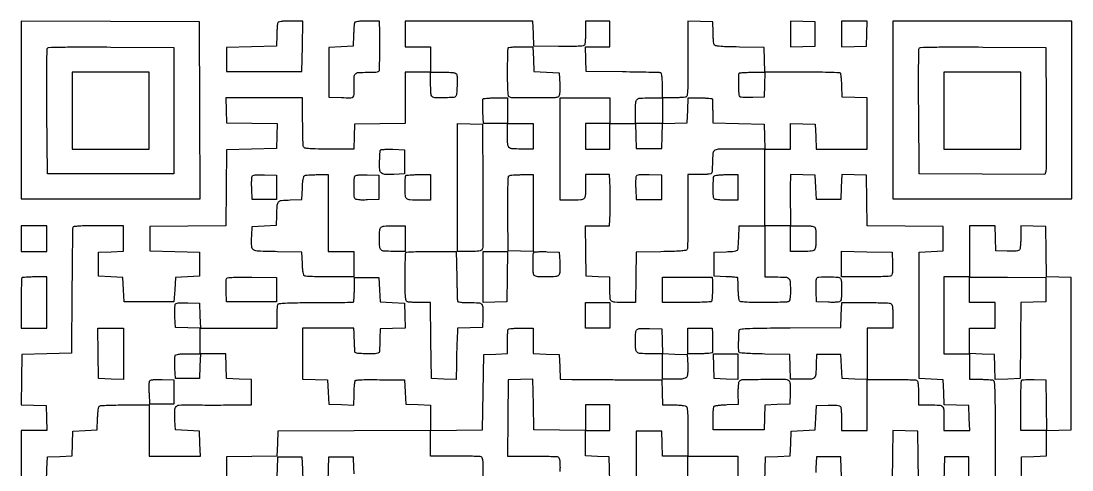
# Model space of a CAD drawing. Extents: x 156 to 936, y 100 to 969.
# Drawn here: x 156 to 936, y 636 to 969 of the extents above; entities that cross this region are included whole.
import ezdxf

# ---------------------------------------------------------------- set-up
doc = ezdxf.new("R2010")
doc.units = 0

msp = doc.modelspace()

# ---------------------------------------------------------------- linework, layer by layer
for points in [[(707.924948, 627), (708.212474, 636.25), (708.5, 645.5), (717.712964, 645.787036), (726.925929, 646.074071), (727.212964, 655.287036), (727.5, 664.5), (736.5, 665), (745.5, 665.5), (746, 674.5), (746.5, 683.5), (754.914347, 683.793098, -0.008519), (758.914541, 683.864234, -0.027159), (761.5815, 683.721251, -0.039341), (763.340297, 683.389362, -0.187221), (764.149034, 682.793098, -0.110402), (764.472467, 681.894283, -0.00954), (764.732898, 679.45641, -0.012203), (764.918959, 676.504112, -0.00917), (764.984687, 673.25), (765, 665), (774.5, 665), (784, 665), (784, 683.977964), (784, 702.955928), (801.497874, 702.947395, -0.003064), (808.311608, 702.902314, -0.004508), (814.296996, 702.772046, -0.002182), (819.374959, 702.593527, -0.081908), (820.497874, 702.362442, -0.203965), (821.245327, 701.639372, -0.060636), (821.691568, 700.078375, -0.032316), (821.935974, 697.449675, -0.007025), (822, 692.893011), (822, 684), (830.893011, 684, -0.014768), (837.650479, 683.800362, -0.195511), (839.85745, 682.747254, -0.175208), (840.829247, 680.400012, -0.01141), (841, 672.918213), (841, 665), (850.537526, 665), (860.075052, 665), (859.787526, 674.25), (859.5, 683.5), (850.287036, 683.787036), (841.074071, 684.074071), (840.787036, 693.287036), (840.5, 702.5), (831.5, 703), (822.5, 703.5), (822.5, 750.5), (822.5, 797.5), (831.5, 798), (840.5, 798.5), (840.5, 807.5), (840.5, 816.5), (812.272008, 816.765536), (784.044016, 817.031072), (783.772008, 835.765536), (783.5, 854.5), (774.288016, 854.787023), (765.076031, 855.074046), (764.788016, 845.787023), (764.5, 836.5), (755.5, 836.5), (746.5, 836.5), (746, 845.5), (745.5, 854.5), (736.25, 854.787526), (727, 855.075052), (726.936029, 845.287526, 0.001491), (726.920326, 840.86914, 0.000913), (726.926856, 835.657898, 0.000915), (726.952181, 830.497702, 0.001628), (726.994633, 826.25), (727.117209, 817), (717.558604, 817), (708, 817), (708, 845.5), (708, 874), (717.5, 874), (727, 874), (727, 883.537526), (727, 893.075052), (736.25, 892.787526), (745.5, 892.5), (745.787526, 883.25), (746.075052, 874), (765.037526, 874), (784, 874), (784, 892.962474), (784, 911.924948), (774.75, 912.212474), (765.5, 912.5), (765.205609, 920.994391, 0.008539), (765.034095, 924.307537, 0.012294), (764.760288, 927.230962, 0.008103), (764.435122, 929.639767, 0.160101), (764.103023, 930.296977, 0.190461), (763.345742, 930.625201, 0.00108), (755.421646, 930.866254, 0.00437), (746.326944, 931.043712, 0.002739), (735.684312, 931.100028), (708.073796, 931.094884), (707.786898, 940.297442), (707.5, 949.5), (689.209899, 949.772714, -0.002732), (679.3121, 949.974384, -0.01706), (674.254911, 950.27794, -0.028722), (671.307723, 950.727878, -0.254134), (670.341315, 951.552932, -0.065713), (670.107774, 952.527628, -0.006788), (669.894157, 954.885292, -0.008354), (669.724033, 957.713751, -0.006586), (669.631415, 960.780218), (669.5, 968.5), (660.25, 968.787526), (651, 969.075052), (650.930432, 960.287526, 0.001599), (650.908628, 955.667185, 0.00046), (650.904327, 948.519024, 0.000463), (650.914353, 940.458534, 0.000493), (650.939255, 932.56447, -0.003172), (650.918768, 923.267033, -0.0128), (650.725084, 917.596913, -0.013446), (650.400001, 913.853984, -0.226672), (649.758823, 912.829783, -0.111286), (648.878651, 912.514478, -0.009221), (646.446342, 912.26088, -0.011961), (643.501655, 912.079478, -0.008937), (640.25, 912.015313), (632, 912), (632, 921.031385, 0.008049), (631.932804, 925.205391, 0.024671), (631.702487, 928.024223, 0.032278), (631.334146, 929.885323, 0.243052), (630.75, 930.529218, 0.082416), (629.758012, 930.722772, 0.000701), (621.935938, 930.932721, 0.00245), (612.939181, 931.117478, 0.001574), (602.5, 931.247833), (575.5, 931.5), (575.212474, 940.75), (574.924948, 950), (583.962474, 950), (593, 950), (593, 959.5), (593, 969), (584, 969), (575, 969), (574.984687, 960.75, -0.009035), (574.919865, 957.497312, -0.012063), (574.736503, 954.549423, -0.009356), (574.48003, 952.114795, -0.110913), (574.161306, 951.226758, -0.226527), (573.126519, 950.578359, -0.01557), (569.589823, 950.283854, -0.013555), (564.125155, 950.14811, -0.003139), (554.926619, 950.226758), (536.5, 950.5), (536.212474, 959.75), (535.924948, 969), (488.462474, 969), (441, 969), (441, 959.5), (441, 950), (450.5, 950), (460, 950), (460, 940.5), (460, 931), (450.5, 931), (441, 931), (441, 912.022065), (441, 893.044131), (422.25, 892.772065), (403.5, 892.5), (403.212474, 883.25), (402.924948, 874), (384.569463, 874, -0.002478), (374.261417, 874.051095, -0.01833), (369.353605, 874.279811, -0.036362), (366.606062, 874.711703, -0.248902), (365.606989, 875.581787, -0.081401), (365.364228, 876.755458, -0.002396), (365.178303, 881.815525, -0.00474), (365.044049, 887.792976, -0.003244), (365, 894.581787), (365, 912), (336.462474, 912), (307.924948, 912), (308.212474, 902.75), (308.5, 893.5), (327.287232, 893.227798), (346.074464, 892.955596), (345.787232, 883.727798), (345.5, 874.5), (327, 874), (308.5, 873.5), (308.234453, 845.265547), (307.968906, 817.031094), (279.734453, 816.765547), (251.5, 816.5), (251.5, 807.5), (251.5, 798.5), (270, 798), (288.5, 797.5), (288.5, 788.5), (288.5, 779.5), (279.5, 779), (270.5, 778.5), (270, 769.5), (269.5, 760.5), (251, 760.5), (232.5, 760.5), (232, 769.5), (231.5, 778.5), (222.5, 779), (213.5, 779.5), (213.5, 788.5), (213.5, 797.5), (222.75, 797.787526), (232, 798.075052), (232, 807.537526), (232, 817), (213.468615, 817, 0.003189), (204.372385, 816.941975, 0.013227), (198.884593, 816.726688, 0.013478), (195.282184, 816.392088, 0.278366), (194.459216, 815.75, 0.087464), (194.261505, 814.726215, 0.000269), (194.050941, 801.354687, 0.001535), (193.867299, 786.224405, 0.000959), (193.7406, 768.5), (193.5, 722.5), (175, 722), (156.5, 721.5), (156.228074, 702.787816), (155.956148, 684.075632), (165.228074, 683.787816), (174.5, 683.5), (174.787526, 674.25), (175.075052, 665), (165.537526, 665), (156, 665), (156, 646), (156, 627)], [(898.234464, 617.272122), (898.5, 645.5), (907.75, 645.787526), (917, 646.075052), (917, 655.5), (917, 664.924948), (926.25, 665.212474), (935.5, 665.5), (935.5, 722), (935.5, 778.5), (926.271928, 778.787236), (917.043857, 779.074471), (916.771928, 797.787236), (916.5, 816.5), (907.25, 816.787526), (898, 817.075052), (897.984687, 808.787526, -0.009129), (897.918962, 805.519034, -0.01216), (897.732898, 802.554613, -0.009485), (897.472502, 800.106611, -0.110544), (897.149034, 799.206902, -0.187221), (896.340297, 798.610638, -0.039341), (894.5815, 798.278749, -0.027159), (891.914541, 798.135766, -0.008519), (887.914347, 798.206902), (879.5, 798.5), (879.212474, 807.75), (878.924948, 817), (869.462474, 817), (860, 817), (860, 798), (860, 779), (850.5, 779), (841, 779), (841, 750.5), (841, 722), (850.5, 722), (860, 722), (860, 712.5), (860, 703), (867.918213, 703, -0.006976), (871.064847, 702.956095, -0.008834), (873.970121, 702.823608, -0.007225), (876.391845, 702.63509, -0.068675), (877.401263, 702.399515, -0.296271), (878.366419, 701.07111, -0.006204), (878.706504, 692.542275, -0.006187), (878.921749, 678.262996, -0.000675), (878.966102, 645.399515), (878.966102, 589)], [(174.924948, 627), (175.212474, 636.25), (175.5, 645.5), (184.712964, 645.787036), (193.925929, 646.074071), (194.212964, 655.287036), (194.5, 664.5), (203.5, 665), (212.5, 665.5), (212.793967, 673.968156, -0.010674), (212.994333, 677.539342, -0.020911), (213.333008, 680.36687, -0.02067), (213.763838, 682.466763, -0.192561), (214.293967, 683.202843, -0.129281), (215.259344, 683.511054, -0.002669), (220.35979, 683.748704, -0.006067), (226.36045, 683.923305, -0.004023), (233.25, 683.984687), (251, 684), (251, 665), (251, 646), (270.037526, 646), (289.075052, 646), (288.787526, 655.25), (288.5, 664.5), (279.5, 665), (270.5, 665.5), (270.199088, 672.479083, -0.012422), (270.057933, 680.214198, -0.180078), (271.014264, 682.732474, -0.202597), (273.336868, 683.85941, -0.016297), (280.283591, 683.993956, 0.002135), (285.069511, 683.951091, 0.000654), (292.300492, 683.926657, 0.000654), (300.395517, 683.920484, 0.000716), (308.25, 683.936029), (327, 684), (327, 693.462474), (327, 702.924948), (317.75, 703.212474), (308.5, 703.5), (308.212474, 712.75), (307.924948, 722), (298.462474, 722), (289, 722), (289, 731.5), (289, 741), (317.5, 741), (346, 741), (346, 748.918213, -0.006906), (346.043447, 752.063679, -0.008768), (346.174571, 754.965374, -0.007138), (346.361082, 757.383829, -0.0689), (346.594283, 758.385102, -0.274451), (347.719706, 759.274301, -0.019224), (351.889195, 759.669579, -0.012179), (359.135732, 759.899503, -0.001546), (374.760248, 759.966188, 0.001596), (385.364783, 760.012493, 0.002593), (394.370948, 760.127276, 0.000383), (402.349976, 760.276484, 0.193858), (402.802396, 760.469063, 0.179248), (402.994465, 760.887121, 0.003222), (403.168023, 763.380523, 0.00759), (403.308875, 766.320622, 0.004939), (403.38643, 769.719764), (403.5, 778.5), (412.5, 778.5), (421.5, 778.5), (422, 769.5), (422.5, 760.5), (431.5, 760), (440.5, 759.5), (440.787023, 750.288016), (441.074046, 741.076031), (431.787023, 740.788016), (422.5, 740.5), (422.310483, 733.5, 0.000006), (422.233491, 730.655049, 0.000006), (422.15887, 727.895312, 0.000006), (422.095099, 725.534784, 0.000031), (422.060483, 724.25, -0.133641), (421.680467, 722.988438, -0.19468), (420.751725, 722.31418, -0.0568), (418.706484, 722.046938, -0.004113), (413, 722, -0.007518), (408.76347, 722.0637, -0.026373), (406.044777, 722.289333, -0.03849), (404.34026, 722.65706, -0.295516), (403.834007, 723.25, -0.016014), (403.759903, 723.988599, -0.002487), (403.667421, 725.454687, -0.002769), (403.576497, 727.18548, -0.002407), (403.5, 729, 0.000471), (403.423588, 730.996161, 0.000315), (403.332579, 733.279688, 0.000317), (403.241598, 735.492186, 0.000626), (403.165993, 737.25), (403, 741), (384, 741), (365, 741), (365, 722.037526), (365, 703.075052), (374.25, 702.787526), (383.5, 702.5), (384, 693.5), (384.5, 684.5), (393.75, 684.212474), (403, 683.924948), (403.152314, 691.212474, -0.002687), (403.227581, 694.076842, -0.003684), (403.328135, 696.653039, -0.002395), (403.438806, 698.813992, -0.043108), (403.536965, 699.5, 0.01225), (403.634318, 699.971093, 0.006205), (403.734936, 700.568436, 0.00616), (403.823603, 701.188002, 0.009136), (403.88465, 701.732973, -0.354978), (404.505457, 702.366207, -0.014677), (407.897084, 702.650918, -0.013742), (413.189235, 702.793384, -0.003049), (422.25, 702.732973), (440.5, 702.5), (441, 693.5), (441.5, 684.5), (450.75, 684.212474), (460, 683.924948), (460, 674.470731), (460, 665.016514), (403.25, 664.758257), (346.5, 664.5), (346.212764, 655.271928), (345.925529, 646.043857), (327.212764, 645.771928), (308.5, 645.5), (308.5, 636.5), (308.5, 627.5)], [(499, 627), (499, 635.893011, 0.00673), (498.937024, 640.571713, 0.034532), (498.688469, 643.154102, 0.06988), (498.217093, 644.653872, 0.192406), (497.418213, 645.393011, 0.081716), (496.240069, 645.635929, 0.002287), (491.0376, 645.821697, 0.004625), (484.898699, 645.955961, 0.003154), (477.918213, 646), (460, 646), (460, 655.478407), (460, 664.956814), (479.25, 665.228407), (498.5, 665.5), (499, 693.5), (499.5, 721.5), (508.25, 721.788933), (517, 722.077866), (517, 730.872266, -0.00707), (517.048335, 734.290531, -0.010518), (517.195833, 737.279145, -0.005914), (517.400838, 739.768239, -0.174591), (517.666667, 740.333333, -0.174709), (518.23216, 740.599192, -0.005871), (520.732292, 740.804167, -0.010477), (523.733476, 740.951666, -0.007039), (527.166667, 741), (536, 741), (536, 731.536212), (536, 722.072424), (545.75, 721.786212), (555.5, 721.5), (555.787526, 712.25), (556.075052, 703), (564.787526, 702.946307, -0.0001), (569.839527, 702.914166, -0.000017), (579.459461, 702.850721, -0.000019), (590.758371, 702.7754, -0.000017), (602.5, 702.696307), (631.5, 702.5), (631.787526, 693.25), (632.075052, 684), (640.337526, 684, -0.011159), (643.847487, 683.921656, -0.02038), (646.701269, 683.677383, -0.021131), (648.861987, 683.310039, -0.144682), (649.8, 682.8, -0.17093), (650.380286, 681.588868, -0.011288), (650.716292, 677.675375, -0.011908), (650.936048, 672.080768, -0.003861), (651, 663.8), (651, 646), (669.5, 646), (688, 646), (688, 636.5), (688, 627)], [(593.074007, 627.078945), (592.787003, 636.289473), (592.5, 645.5), (583.75, 645.788933), (575, 646.077866), (575, 655.51734), (575, 664.956814), (555.75, 665.228407), (536.5, 665.5), (536.227798, 684.287232), (535.955596, 703.074464), (526.727798, 702.787232), (517.5, 702.5), (517.234427, 674.25), (516.968853, 646), (534.902639, 646, -0.003152), (541.889096, 645.955961, -0.004622), (548.033026, 645.821697, -0.002284), (553.239933, 645.635934, -0.081726), (554.418213, 645.393011, -0.176711), (555.197023, 644.715136, -0.077051), (555.675157, 643.40921, -0.040223), (555.931881, 641.220641, -0.009092), (556, 637.474799, -0.007618), (555.955578, 634.55946, -0.009419)], [(383.924948, 627), (384.212474, 636.25), (384.5, 645.5), (393.5, 645.5), (402.5, 645.5), (402.789612, 636.703415, 0.00889), (402.991507, 632.724046, 0.024629)], [(765.075632, 626.956148), (764.787816, 636.228074), (764.5, 645.5), (755.5, 645.5), (746.5, 645.5), (745.954625, 637, 0.004393), (745.771358, 633.688606, 0.006465)]]:
    msp.add_lwpolyline(points, format="xyb")
for points in [[(156, 903.007138), (156, 837), (222.50719, 837), (289.014379, 837), (288.75719, 902.75), (288.5, 968.5), (222.25, 968.757138), (156, 969.014276)], [(727, 959.5), (727, 949.924948), (736.25, 950.212474), (745.5, 950.5), (745.5, 959.5), (745.5, 968.5), (736.25, 968.787526), (727, 969.075052)], [(765, 959.462474), (765, 949.924948), (774.25, 950.212474), (783.5, 950.5), (783.787526, 959.75), (784.075052, 969), (774.537526, 969), (765, 969)], [(803, 903), (803, 837), (869.5, 837), (936, 837), (936, 903), (936, 969), (869.5, 969), (803, 969)], [(194, 902.5), (194, 874), (222.5, 874), (251, 874), (251, 902.5), (251, 931), (222.5, 931), (194, 931)], [(841, 902.5), (841, 874), (869.5, 874), (898, 874), (898, 902.5), (898, 931), (869.5, 931), (841, 931)], [(575, 883.5), (575, 874), (584, 874), (593, 874), (593, 883.5), (593, 893), (584, 893), (575, 893)], [(612.212474, 883.75), (612.5, 874.5), (622, 874.5), (631.5, 874.5), (631.787526, 883.75), (632.075052, 893), (622, 893), (611.924948, 893)], [(156, 807.5), (156, 798), (165.5, 798), (175, 798), (175, 807.5), (175, 817), (165.5, 817), (156, 817)], [(516.772065, 779.25), (516.5, 760.5), (507.75, 760.211067), (499, 759.922134), (499, 778.961067), (499, 798), (508.022065, 798), (517.044131, 798)], [(916.5, 769.5), (916.5, 760.5), (907.26551, 760.212679), (898.03102, 759.925359), (897.76551, 731.712679), (897.5, 703.5), (888.288016, 703.212977), (879.076031, 702.925954), (878.788016, 712.212977), (878.5, 721.5), (869.25, 721.787526), (860, 722.075052), (860, 731.537526), (860, 741), (869.5, 741), (879, 741), (879, 750.5), (879, 760), (869.5, 760), (860, 760), (860, 769.482692), (860, 778.965385), (888.25, 778.732692), (916.5, 778.5)], [(593, 750.5), (593, 741), (584, 741), (575, 741), (575, 750.5), (575, 760), (584, 760), (593, 760)], [(232, 721.962474), (232, 702.924948), (222.75, 703.212474), (213.5, 703.5), (213.227935, 722.25), (212.955869, 741), (222.477935, 741), (232, 741)], [(688, 712.461067), (688, 702.922134), (679.25, 703.211067), (670.5, 703.5), (670.212474, 712.75), (669.924948, 722), (678.962474, 722), (688, 722)], [(575, 674.5), (575, 665), (584, 665), (593, 665), (593, 674.5), (593, 684), (584, 684), (575, 684)]]:
    msp.add_lwpolyline(points, close=True)
for points in [[(346.488341, 967.75, 0.062379), (346.299299, 966.905307, 0.004511), (346.092081, 964.517187, 0.006263), (345.905777, 961.655284, 0.004694), (345.769726, 958.5), (345.5, 950.5), (327, 950), (308.5, 949.5), (308.5, 940.5), (308.5, 931.5), (336.5, 931.5), (364.5, 931.5), (364.772065, 950.25), (365.044131, 969), (355.99068, 969, 0.007989), (351.80083, 968.933053, 0.024715), (348.981074, 968.703087, 0.032493), (347.124659, 968.334964, 0.246123)], [(403.488341, 967.75, 0.062379), (403.299299, 966.905307, 0.004511), (403.092081, 964.517187, 0.006263), (402.905777, 961.655284, 0.004694), (402.769726, 958.5), (402.5, 950.5), (393.5, 950), (384.5, 949.5), (384.5, 931), (384.5, 912.5), (393.75, 912.212474, 0.007304), (400.708673, 912.097887, 0.191023), (402.418095, 912.772027, 0.203767), (403.145492, 914.42019, 0.008462), (403.123596, 921, -0.01448), (403.181073, 927.600852, -0.187781), (404.140866, 929.815779, -0.185655), (406.350548, 930.811916, -0.0141), (413.019052, 931, 0.005164), (418.152213, 931.053015, 0.042775), (420.468095, 931.299778, 0.125877), (421.595374, 931.833355, 0.217441), (422.03823, 932.75, 0.002535), (422.155958, 939.768709, 0.001877), (422.217658, 947.531136, 0.001903), (422.220541, 954.931095, 0.003864), (422.155698, 960.75), (422, 969), (412.968615, 969, 0.008016), (408.790152, 968.933009, 0.024764), (405.976619, 968.702973, 0.032567), (404.124042, 968.334747, 0.245965)], [(269.5, 902.5), (269.5, 855.5), (222.5, 855.5), (175.5, 855.5), (175.239372, 901.5, -0.000997), (175.174287, 919.225103, -0.001596), (175.197198, 934.357597, -0.000282), (175.267665, 947.72814, -0.090314), (175.461789, 948.759906, -0.301449), (176.45055, 949.464468, -0.003096), (185.402033, 949.70934, -0.005599), (198.68089, 949.841585, -0.001079), (222.722417, 949.759906), (269.5, 949.5)], [(536.212474, 940.75), (536.5, 931.5), (546, 931), (555.5, 930.5), (555.793098, 922.085653, -0.008519), (555.864234, 918.085459, -0.027159), (555.721251, 915.4185, -0.039341), (555.389362, 913.659703, -0.187221), (554.793098, 912.850966, -0.139969), (552.358853, 912.131976, -0.001875), (536.542042, 912.047873, -0.001864), (520.719179, 912.082071, -0.141008), (518.299427, 912.793782, -0.2267), (517.707017, 913.741419, -0.011847), (517.378958, 917.411634, -0.01275), (517.165256, 922.75731, -0.003746), (517.108077, 930.96886, -0.002683), (517.147768, 937.701165, -0.004174), (517.261574, 943.503851, -0.001316), (517.41507, 948.519802, -0.130826), (517.617667, 949.19039, -0.229235), (518.1249, 949.513039, -0.007494), (520.586442, 949.762177, -0.012975), (523.57313, 949.941396, -0.008497), (527.021491, 950), (535.924948, 950)], [(916.777529, 904.5, -0.001169), (916.844214, 887.089041, -0.00181), (916.812248, 872.054912, -0.000538), (916.723164, 858.995066, -0.057675), (916.505999, 857.240125), (915.956939, 854.980251), (869.22847, 855.240125), (822.5, 855.5), (822.239372, 901.5, -0.000997), (822.174287, 919.225103, -0.001596), (822.197198, 934.357597, -0.000282), (822.267665, 947.72814, -0.090314), (822.461789, 948.759906, -0.301449), (823.45055, 949.464468, -0.003096), (832.402033, 949.70934, -0.005599), (845.68089, 949.841585, -0.001079), (869.722417, 949.759906), (916.5, 949.5)], [(479.324203, 929.25, -0.06376), (479.700112, 926.355534, -0.010744), (479.589979, 920.761742, -0.007879), (479.26668, 915.088974, -0.122349), (478.665063, 913.25, -0.237685), (477.200408, 912.363209, -0.010024), (470.952161, 912.002481, -0.015686), (464.823469, 911.964158, -0.08553), (461.581787, 912.606989, -0.192406), (460.782907, 913.346128, -0.06988), (460.311531, 914.845898, -0.034532), (460.062976, 917.428287, -0.00673), (460, 922.106989), (460, 931), (469.432612, 931, -0.005379), (474.732848, 930.942979, -0.038416), (477.283064, 930.691454, -0.095972), (478.648692, 930.167325, -0.191407)], [(707.787526, 921.75), (707.5, 912.5), (699.15308, 912.207992, -0.011069), (695.871881, 912.16588, -0.01514), (692.919351, 912.282803, -0.011871), (690.499281, 912.509984, -0.144816), (689.65308, 912.872722, -0.204252), (689.015052, 914.112665, -0.007618), (688.709586, 919.462948, -0.014492), (688.63645, 925.170438, -0.020426), (688.92637, 930.25, -0.357122), (689.226234, 930.550781, -0.005759), (691.780019, 930.779688, -0.012099), (694.875531, 930.946013, -0.007371), (698.537526, 931), (708.075052, 931)], [(517, 902.5), (517, 893), (526.5, 893), (536, 893), (536, 883.5), (536, 874), (527.106989, 874, -0.014768), (520.349521, 874.199638, -0.195511), (518.14255, 875.252746, -0.175208), (517.170753, 877.599988, -0.01141), (517, 885.081787), (517, 893), (508.073474, 893), (499.146947, 893), (498.823474, 901.523175, -0.004031), (498.723784, 904.859493, -0.005712), (498.692937, 907.82961, -0.003384), (498.712423, 910.325963, -0.078732), (498.833333, 911.023175, -0.280981), (499.300091, 911.411642, -0.010265), (501.686186, 911.713267, -0.016066), (504.639201, 911.929466, -0.010239), (508.083333, 912), (517, 912)], [(593, 902.5), (593, 893), (602.5, 893), (612, 893), (612, 900.918213, -0.011759), (612.176663, 908.429085, -0.18106), (613.179831, 910.767356, -0.19079), (615.45107, 911.809647, -0.013298), (622.606989, 912), (632, 912), (632, 902.462474), (632, 892.924948), (641.25, 893.212474), (650.5, 893.5), (650.787526, 902.75), (651.075052, 912), (660.037526, 912, -0.009392), (663.638012, 911.93236, -0.018135), (666.5119, 911.719781, -0.01366), (668.698705, 911.417366, -0.34334), (669.083333, 911, -0.013445), (669.122508, 910.304329, -0.000586), (669.191146, 907.870313, -0.000995), (669.263423, 904.983263, -0.00071), (669.333333, 901.75), (669.5, 893.5), (688.5, 893), (707.5, 892.5), (707.787526, 883.25), (708.075052, 874), (689.104913, 874, 0.003387), (674.365592, 873.90016, 0.115978), (671.004789, 873.061768, 0.255205), (669.488448, 870.82455, 0.022174), (669.121359, 863.712984, -0.008028), (669.059177, 861.043144, -0.010899), (668.91187, 858.636778, -0.008024), (668.714093, 856.64523, -0.110077), (668.477123, 855.962984, -0.220355), (667.899253, 855.581532, -0.010874), (665.577255, 855.282877, -0.015892), (662.718594, 855.069834, -0.010652), (659.440983, 855), (651, 855), (650.9398, 845.75, 0.001342), (650.921607, 840.992008, 0.000431), (650.919651, 833.929688, 0.00043), (650.931009, 826.069769, 0.000481), (650.955744, 818.5, -0.004228), (650.926223, 811.513159, -0.006374), (650.771428, 805.427172, -0.002842), (650.544623, 800.25963, -0.134391), (650.22136, 799.273353, -0.219717), (649.227438, 798.658038, -0.011017), (645.324454, 798.267479, -0.012146), (639.65723, 797.96451, -0.003577), (630.955416, 797.773353), (612.5, 797.5), (612.227935, 778.75), (611.955869, 760), (604.059722, 760, -0.011431), (596.597784, 760.170612, -0.174947), (594.252683, 761.140362, -0.195645), (593.200091, 763.342444, -0.014872), (593, 770.068056), (593, 778.922134), (584.25, 779.211067), (575.5, 779.5), (575.227935, 798.25), (574.955869, 817), (583.906966, 817), (592.858062, 817), (593.179031, 826.25, 0.005736), (593.277592, 830.495207, 0.003234), (593.304751, 835.646875, 0.003227), (593.264969, 840.846037, 0.005283), (593.156293, 845.25), (592.812585, 855), (583.906293, 855), (575, 855), (575, 846.106989, -0.014768), (574.800362, 839.349521, -0.195511), (573.747254, 837.14255, -0.175208), (571.400012, 836.170753, -0.01141), (563.918213, 836), (556, 836), (556, 874), (556, 912), (574.5, 912), (593, 912)], [(498.749839, 847.5, -0.001103), (498.808093, 830.089727, -0.001709), (498.773864, 815.057812, -0.000504), (498.686307, 801.995784, -0.054791), (498.480787, 800.25, -0.123402), (497.840118, 798.995651, -0.15637), (496.731788, 798.327077, -0.053512), (494.555174, 798.052163, -0.004679), (488.980948, 798), (480, 798), (479.962766, 816.5, -0.000168), (479.94848, 825.024282, -0.000093), (479.936469, 835.440625, -0.000093), (479.928216, 845.999363, -0.000149), (479.925532, 855, -0.000164), (479.928266, 863.319929, -0.000156), (479.936469, 871.779773, -0.000155), (479.948375, 879.257972, -0.000555), (479.962766, 884.037526), (480, 893.075052), (489.25, 892.787526), (498.5, 892.5)], [(440.5, 864.5), (440.5, 855.5), (432.655204, 855.206229, -0.019627), (426.005728, 855.218321, -0.177747), (423.366228, 856.312218, -0.193464), (422.181185, 858.804243, -0.023913), (422.096142, 864.939125, -0.004656), (422.224032, 867.893114, -0.006658), (422.396747, 870.510389, -0.003874), (422.588115, 872.705546, -0.095549), (422.758823, 873.287732, -0.257902), (423.213321, 873.592207, -0.007599), (425.591581, 873.759546, -0.013423), (428.480905, 873.841063, -0.008636), (431.832337, 873.787732), (440.5, 873.5)], [(384, 826.5), (384, 798), (393.5, 798), (403, 798), (403, 788.5), (403, 779), (385.25, 779.015313, -0.004023), (378.36045, 779.076695, -0.006067), (372.35979, 779.251296, -0.002669), (367.259344, 779.488946, -0.129281), (366.293967, 779.797157, -0.192561), (365.763838, 780.533237, -0.02067), (365.333008, 782.63313, -0.020911), (364.994333, 785.460658, -0.010674), (364.793967, 789.031844), (364.5, 797.5), (346.263403, 797.772507, -0.004357), (332.032463, 798.109225, -0.130715), (328.626248, 799.134323, -0.250509), (327.173802, 801.62696, -0.019946), (327.199088, 809.520917), (327.5, 816.5), (336.5, 817), (345.5, 817.5), (345.754332, 824.5, -0.009206), (346.18527, 832.366323, -0.159803), (347.149036, 834.710509, -0.195196), (349.253839, 835.801646, -0.014923), (355.759315, 836.211203), (364.5, 836.5), (364.793967, 844.968156, -0.010674), (364.994333, 848.539342, -0.020911), (365.333008, 851.36687, -0.02067), (365.763838, 853.466763, -0.192561), (366.293967, 854.202843, -0.112667), (367.145071, 854.505619, -0.008725), (369.569165, 854.748704, -0.011582), (372.502124, 854.922928, -0.008579), (375.75, 854.984687), (384, 855)], [(345.5, 845.5), (345.5, 836.5), (336.5, 836.5), (327.5, 836.5), (327.205027, 844.411609, -0.006757), (327.130652, 847.542211, -0.008847), (327.151984, 850.403842, -0.006825), (327.2445, 852.787219, -0.078651), (327.438673, 853.700781, -0.222283), (328.127059, 854.364206, -0.05328), (329.715903, 854.724548, -0.030281), (332.338027, 854.871594, -0.007113), (336.733647, 854.789171), (345.5, 854.5)], [(421.5, 845.5), (421.5, 836.5), (413.085653, 836.206902, -0.00858), (409.091147, 836.136357, -0.026999), (406.414872, 836.279639, -0.038856), (404.642089, 836.611664, -0.183007), (403.816768, 837.206902, -0.139033), (403.249443, 838.992302, -0.007143), (403.144864, 845.111829, -0.009692), (403.244274, 851.106577, -0.079072), (403.770319, 853.787164, -0.238386), (404.4171, 854.391111, -0.043449), (406.074634, 854.720702, -0.028007), (408.710501, 854.861701, -0.007678), (412.87125, 854.787164), (421.5, 854.5)], [(460, 845.5), (460, 836), (452.081787, 836, -0.010973), (444.645885, 836.163215, -0.166948), (442.282706, 837.092708, -0.201813), (441.213878, 839.212898, -0.017167), (441, 845.440322, -0.007555), (441.048362, 848.640807, -0.011152), (441.195833, 851.446011, -0.006592), (441.401283, 853.774411, -0.17274), (441.666667, 854.333333, -0.174709), (442.23216, 854.599192, -0.005871), (444.732292, 854.804167, -0.010477), (447.733476, 854.951666, -0.007039), (451.166667, 855), (460, 855)], [(536, 826.462474), (536, 797.924948), (526.75, 798.212474), (517.5, 798.5), (517.304021, 825.97437, -0.002129), (517.265594, 839.343613, -0.008505), (517.416254, 847.53364, -0.00621), (517.685489, 853.159133, -0.240554), (518.304021, 854.209057, -0.112933), (519.149538, 854.509445, -0.00863), (521.572119, 854.750529, -0.011508), (524.502844, 854.923386, -0.00851), (527.75, 854.984687), (536, 855)], [(612.438128, 853.699359, 0.078674), (612.244157, 852.786543, 0.006817), (612.151823, 850.403425, 0.00884), (612.130612, 847.542108, 0.00675), (612.205027, 844.411609), (612.5, 836.5), (622, 836.5), (631.5, 836.5), (631.5, 845.5), (631.5, 854.5), (622.233101, 854.787749, 0.006604), (617.565901, 854.870994, 0.028831), (614.808733, 854.724677, 0.050502), (613.142535, 854.366783, 0.226742)], [(688, 845.5), (688, 836), (679.559017, 836, -0.010178), (675.969496, 836.073077, -0.021017), (673.172876, 836.304995, -0.020969), (671.114392, 836.651355, -0.204947), (670.408777, 837.147602, -0.132936), (669.837494, 839.06725, -0.006987), (669.766635, 845.535741, -0.007039), (669.877175, 851.999883, -0.131347), (670.45948, 853.934437, -0.213349), (671.104053, 854.372417, -0.014966), (673.31688, 854.698936, -0.018328), (676.156861, 854.926388, -0.010817), (679.559017, 855), (688, 855)], [(441, 807.5), (441, 798), (432.106989, 798, -0.013336), (425.429165, 798.178146, -0.177094), (423.202154, 799.129957, -0.190499), (422.197642, 801.264457, -0.015844), (422, 807.5, -0.015844), (422.197642, 813.735543, -0.190499), (423.202154, 815.870043, -0.177094), (425.429165, 816.821854, -0.013336), (432.106989, 817), (441, 817)], [(708, 798), (708, 779), (715.918213, 779, -0.011011), (723.358591, 778.836127, -0.16771), (725.720139, 777.902823, -0.201251), (726.787494, 775.774803, -0.016928), (727, 769.5, -0.007489), (726.93529, 765.179878, -0.036534), (726.683962, 762.748234, -0.072682), (726.209997, 761.323423, -0.18666), (725.418213, 760.606989, -0.081027), (724.249807, 760.364411, -0.002525), (719.348686, 760.178303, -0.004875), (713.551744, 760.044061, -0.003351), (706.97723, 760, -0.00375), (698.84349, 760.061006, -0.01391), (693.720157, 760.280513, -0.014785), (690.300733, 760.624302, -0.220302), (689.310335, 761.25, -0.105008), (688.983222, 762.107531, -0.010058), (688.68042, 764.335938, -0.012465), (688.43669, 767.036386, -0.009523), (688.300159, 770, 0.000368), (688.219034, 772.925286, 0.000534), (688.142813, 775.505751, 0.000263), (688.074536, 777.698772, 0.009233), (688.048841, 778.211067, 0.35506), (687.775039, 778.504425, 0.006087), (685.444035, 778.798132, 0.012448), (682.608244, 779.049101, 0.007592), (679.25, 779.211067), (670.5, 779.5), (670.5, 788.5), (670.5, 797.5), (679.25, 797.788933, 0.006077), (684.064648, 798.006523, 0.040908), (686.430249, 798.337685, 0.10365), (687.652286, 798.894325, 0.214397), (688.157892, 799.788933, 0.007823), (688.341513, 802.188601, 0.001821), (688.572097, 806.223683, 0.001986), (688.780749, 810.438033, 0.004046), (688.904696, 813.75), (689, 817), (698.5, 817), (708, 817)], [(745.393011, 815.418213, -0.081279), (745.868123, 813.124017, -0.010886), (745.968309, 808.173479, -0.012536), (745.835949, 803.19986, -0.052589), (745.369714, 800.25, -0.119916), (744.684822, 798.997888, -0.150802), (743.551213, 798.33029, -0.0534), (741.368743, 798.053433, -0.00487), (735.883369, 798), (727, 798), (727, 807.5), (727, 817), (735.893011, 817, -0.00673), (740.571713, 816.937024, -0.034532), (743.154102, 816.688469, -0.06988), (744.653872, 816.217093, -0.192406)], [(479.189075, 789.25, -0.000211), (479.273832, 785.249568, -0.000121), (479.372813, 780.426563, -0.000121), (479.469936, 775.57981, -0.000202), (479.549057, 771.5, 0.001196), (479.624722, 767.961456, 0.001638), (479.71089, 764.776562, 0.001056), (479.797713, 762.100898, 0.019252), (479.859982, 761.25, 0.300083), (480.354366, 760.656591, 0.039249), (482.041855, 760.288694, 0.026567), (484.74723, 760.063419, 0.007489), (488.980948, 760, -0.015749), (495.726739, 759.787466, -0.203776), (497.927516, 758.683248, -0.175184), (498.834686, 756.250006, -0.011087), (498.740435, 748.5), (498.5, 741.5), (489.25, 741.212474), (480, 740.924948), (479.881032, 738.212474, -0.000678), (479.818657, 736.833038, -0.00023), (479.724345, 734.828039, -0.000229), (479.618123, 732.613176, -0.000264), (479.51469, 730.5, 0.005113), (479.410493, 727.843903, 0.001399), (479.30072, 723.653039, 0.001414), (479.202989, 718.900663, 0.001473), (479.133658, 714.212474), (479, 702.924948), (469.75, 703.212474), (460.5, 703.5), (460.234427, 731.75), (459.968853, 760), (452.066214, 760, -0.006905), (448.926945, 760.043357, -0.008767), (446.030989, 760.174211, -0.007137), (443.61732, 760.360337, -0.068902), (442.61809, 760.593058, -0.249737), (441.776368, 761.562638, -0.035249), (441.354065, 764.265408, -0.01854), (441.127703, 769.032304, -0.002685), (441.079032, 778.757688, -0.002744), (441.118806, 785.552996, -0.004262), (441.235231, 791.413001, -0.001371), (441.392841, 796.473969, -0.130661), (441.601747, 797.16463, -0.245941), (442.172126, 797.5026, -0.002142), (447.383413, 797.75461, -0.006771), (453.452524, 797.939753, -0.004239), (460.559017, 798), (479, 798)], [(555.800912, 790.520917, -0.012267), (555.942531, 782.889946, -0.175386), (555.01661, 780.378493, -0.203074), (552.753293, 779.229837, -0.017236), (546.087937, 779, -0.006751), (541.420499, 779.063026, -0.034591), (538.842836, 779.311663, -0.069968), (537.345429, 779.78312, -0.192231), (536.606989, 780.581787, -0.084651), (536.088807, 783.171177, -0.00856), (536.016373, 789.475572, -0.005224), (536.121605, 796.01904, -0.192027), (536.701526, 797.368192, -0.181254), (537.294584, 797.637876, -0.006365), (539.854968, 797.779968, -0.011094), (542.933373, 797.843152, -0.007452), (546.451526, 797.784859), (555.5, 797.5)], [(802.793098, 789.085653, -0.008519), (802.864234, 785.085459, -0.027159), (802.721251, 782.4185, -0.039341), (802.389362, 780.659703, -0.187221), (801.793098, 779.850966, -0.128063), (800.767033, 779.521621, -0.002999), (795.665785, 779.267102, -0.006444), (789.645645, 779.080621, -0.004304), (782.75, 779.015313), (765, 779), (765, 788.522065), (765, 798.044131), (783.75, 797.772065), (802.5, 797.5)], [(156.666667, 778.333333, 0.188134), (156.396742, 777.718151, 0.001621), (156.195833, 772.477083, 0.005368), (156.048122, 766.408987, 0.0034), (156, 759.333333), (156, 741), (165.5, 741), (175, 741), (175, 760), (175, 779), (166.166667, 779, 0.007039), (162.733476, 778.951666, 0.010477), (159.732292, 778.804167, 0.005871), (157.23216, 778.599192, 0.174709)], [(345.5, 769.5), (345.5, 760.5), (327, 760.5), (308.5, 760.5), (308.205027, 768.411609, -0.006678), (308.130183, 771.541021, -0.008767), (308.150121, 774.398988, -0.006722), (308.240504, 776.779383, -0.078916), (308.432332, 777.684256, -0.271496), (309.329852, 778.401442, -0.021534), (312.482268, 778.72062, -0.015363), (317.664758, 778.861208, -0.002829), (327.227305, 778.772646), (345.5, 778.5)], [(669.135434, 776.225, -0.01507), (669.218224, 771.984507, -0.009011), (669.073816, 766.943415, -0.004426), (668.80321, 762.073607, -0.122916), (668.418362, 760.867907, -0.244875), (667.829155, 760.517179, -0.002422), (662.769369, 760.254948, -0.007208), (656.857133, 760.062609, -0.004526), (649.940983, 760), (632, 760), (632, 769.475), (632, 778.95), (650.5, 778.95), (669, 778.95)], [(764.393011, 777.418213, -0.084529), (764.923441, 774.770951, -0.011036), (764.963962, 769.001062, -0.008945), (764.771604, 763.163368, -0.129339), (764.149034, 761.206902, -0.187221), (763.340297, 760.610638, -0.039341), (761.5815, 760.278749, -0.027159), (758.914541, 760.135766, -0.008519), (754.914347, 760.206902), (746.5, 760.5), (746.205027, 768.411609, -0.006569), (746.129541, 771.539392, -0.008656), (746.147568, 774.392336, -0.006579), (746.235027, 776.7687, -0.079281), (746.423642, 777.661609, -0.29562), (748.229032, 778.976623, -0.017051), (755.405167, 779.124149, -0.01715), (762.575238, 778.780866, -0.288164)], [(288.788029, 750.211971), (289.076058, 740.923942), (279.788029, 741.211971), (270.5, 741.5), (270.205027, 749.411609, -0.006757), (270.130652, 752.542211, -0.008847), (270.151984, 755.403842, -0.006825), (270.2445, 757.787219, -0.078651), (270.438673, 758.700781, -0.222283), (271.127059, 759.364206, -0.05328), (272.715903, 759.724548, -0.030281), (275.338027, 759.871594, -0.007113), (279.733647, 759.789171), (288.5, 759.5)], [(801.418213, 759.393011, -0.192406), (802.217093, 758.653872, -0.06988), (802.688469, 757.154102, -0.034532), (802.937024, 754.571713, -0.00673), (803, 749.893011), (803, 741), (793.5, 741), (784, 741), (784, 721.962474), (784, 702.924948), (774.75, 703.212474), (765.5, 703.5), (765, 712.5), (764.5, 721.5), (755.5, 721.5), (746.5, 721.5), (746.245668, 714.5, -0.009054), (745.811311, 706.527107, -0.165063), (744.834916, 704.215838, -0.199365), (742.713321, 703.190094, -0.014194), (736.018474, 703), (727.075052, 703), (726.787526, 712.25), (726.5, 721.5), (708.044584, 721.773353, -0.004251), (700.307413, 721.953754, -0.009215), (694.367693, 722.252431, -0.004736), (689.708129, 722.61729, -0.236678), (688.946278, 723.086925, -0.117437), (688.706671, 723.810518, -0.009903), (688.575798, 725.785717, -0.012724), (688.5258, 728.176725, -0.009495), (688.587853, 730.813572, 0.000137), (688.701447, 733.501009, 0.000162), (688.80751, 736.046392, 0.000142), (688.895809, 738.196794, 0.00101), (688.936159, 739.237975, -0.365182), (689.901634, 740.301763, -0.020177), (694.718818, 740.751977, -0.010576), (703.691814, 741.036432, -0.0009), (726.75, 741.237975), (764.5, 741.5), (764.787526, 750.75), (765.075052, 760), (782.455738, 760, -0.003251), (789.230164, 759.95595, -0.004749), (795.195498, 759.821697, -0.002404), (800.244887, 759.63576, -0.081377)], [(631.787036, 731.287036), (632.074071, 722.074071), (641.287036, 721.787036), (650.5, 721.5), (650.793771, 713.655204, -0.01153), (650.842502, 710.264652, -0.021342), (650.701133, 707.514748, -0.023545), (650.405224, 705.431833, -0.126804), (649.921326, 704.405204, -0.145524), (648.939147, 703.748928, -0.03848), (647.078343, 703.326735, -0.027148), (644.342652, 703.0746, -0.009406), (640.377555, 703), (632, 703), (632, 712.5), (632, 722), (622.606989, 722, -0.012028), (615.535656, 722.170133, -0.172246), (613.240907, 723.111401, -0.196207), (612.204811, 725.240461, -0.016355), (612, 731.5, -0.01564), (612.19814, 737.832977, -0.196985), (613.220615, 739.94135, -0.179667), (615.474305, 740.827743, -0.012624), (622.370776, 740.785928), (631.5, 740.5)], [(669.09375, 737, -0.00202), (669.129727, 735.145034, -0.001081), (669.159961, 732.853125, -0.001076), (669.180728, 730.513777, -0.001681), (669.1875, 728.5, -0.001909), (669.18064, 726.703691, -0.002351), (669.159961, 725.028125, -0.001943), (669.130497, 723.62056, -0.017167), (669.09375, 723, -0.340815), (668.704755, 722.582789, -0.013481), (666.502848, 722.280382, -0.018018), (663.614239, 722.067705, -0.009366), (660, 722), (651, 722), (651, 731.5), (651, 741), (660, 741), (669, 741)], [(288.787526, 712.75), (288.5, 703.5), (279.5, 703.5), (270.5, 703.5), (270.205027, 711.411609, -0.006569), (270.129541, 714.539392, -0.008656), (270.147568, 717.392336, -0.006579), (270.235027, 719.7687, -0.079281), (270.423642, 720.661609, -0.22904), (271.108114, 721.304492, -0.041271), (272.861635, 721.698947, -0.027152), (275.637843, 721.934049, -0.007548), (280.006141, 722), (289.075052, 722)], [(269.5, 693.5), (269.5, 684.5), (260.5, 684.5), (251.5, 684.5), (251.205027, 692.411609, -0.006757), (251.130652, 695.542211, -0.008847), (251.151984, 698.403842, -0.006825), (251.2445, 700.787219, -0.078651), (251.438673, 701.700781, -0.222283), (252.127059, 702.364206, -0.05328), (253.715903, 702.724548, -0.030281), (256.338027, 702.871594, -0.007113), (260.733647, 702.789171), (269.5, 702.5)], [(725.793098, 702.149034, -0.187221), (726.389362, 701.340297, -0.039341), (726.721251, 699.5815, -0.027159), (726.864234, 696.914541, -0.008519), (726.793098, 692.914347), (726.5, 684.5), (717.287036, 684.212964), (708.074071, 683.925929), (707.787036, 674.712964), (707.5, 665.5), (688.639324, 665.5), (669.778648, 665.5), (669.625386, 673.823469, -0.011001), (669.63753, 677.206227, -0.018249), (669.814534, 680.053534, -0.015738), (670.105425, 682.277606, -0.181077), (670.535898, 683.029793, -0.133464), (671.329336, 683.391152, -0.009531), (673.750225, 683.739576, -0.012873), (676.695181, 684.029515, -0.009345), (679.984477, 684.206324), (688.369282, 684.5), (688.299821, 692.5, -0.011778), (688.346748, 695.655166, -0.015654), (688.546649, 698.517187, -0.012932), (688.845814, 700.861961, -0.132138), (689.237625, 701.75, -0.22141), (691.303215, 702.764999, -0.002506), (707.120597, 703.016963, -0.003439), (722.606467, 703.079477, -0.141556)], [(916.772065, 683.75), (917.044131, 665), (907.522065, 665), (898, 665), (898, 683.333333, -0.003584), (898.05073, 690.411472, -0.00564), (898.206402, 696.487652, -0.001786), (898.418403, 701.723678, -0.187492), (898.702644, 702.369311, -0.179987), (899.290922, 702.638564, -0.007016), (901.709672, 702.781547, -0.011703), (904.626528, 702.84459, -0.007913), (907.952644, 702.785977), (916.5, 702.5)]]:
    msp.add_lwpolyline(points, format="xyb", close=True)
for points in [[(651, 627), (651, 646), (641.537526, 646), (632.075052, 646), (631.787526, 655.25), (631.5, 664.5), (622, 664.5), (612.5, 664.5), (612.5, 636.5), (612.5, 608.5)], [(822.043852, 627.075632), (821.771926, 645.787816), (821.5, 664.5), (812.272202, 664.787232), (803.044404, 665.074464), (802.772202, 646.287232), (802.5, 627.5)], [(345.926685, 627.131251), (346.213343, 636.315626), (346.5, 645.5), (355.5, 645.5), (364.5, 645.5), (364.787526, 636.25), (365.075052, 627)], [(859.5, 627), (859.5, 645.5), (850.5, 645.5), (841.5, 645.5), (841, 627)]]:
    msp.add_lwpolyline(points)

doc.saveas('drawing.dxf')
